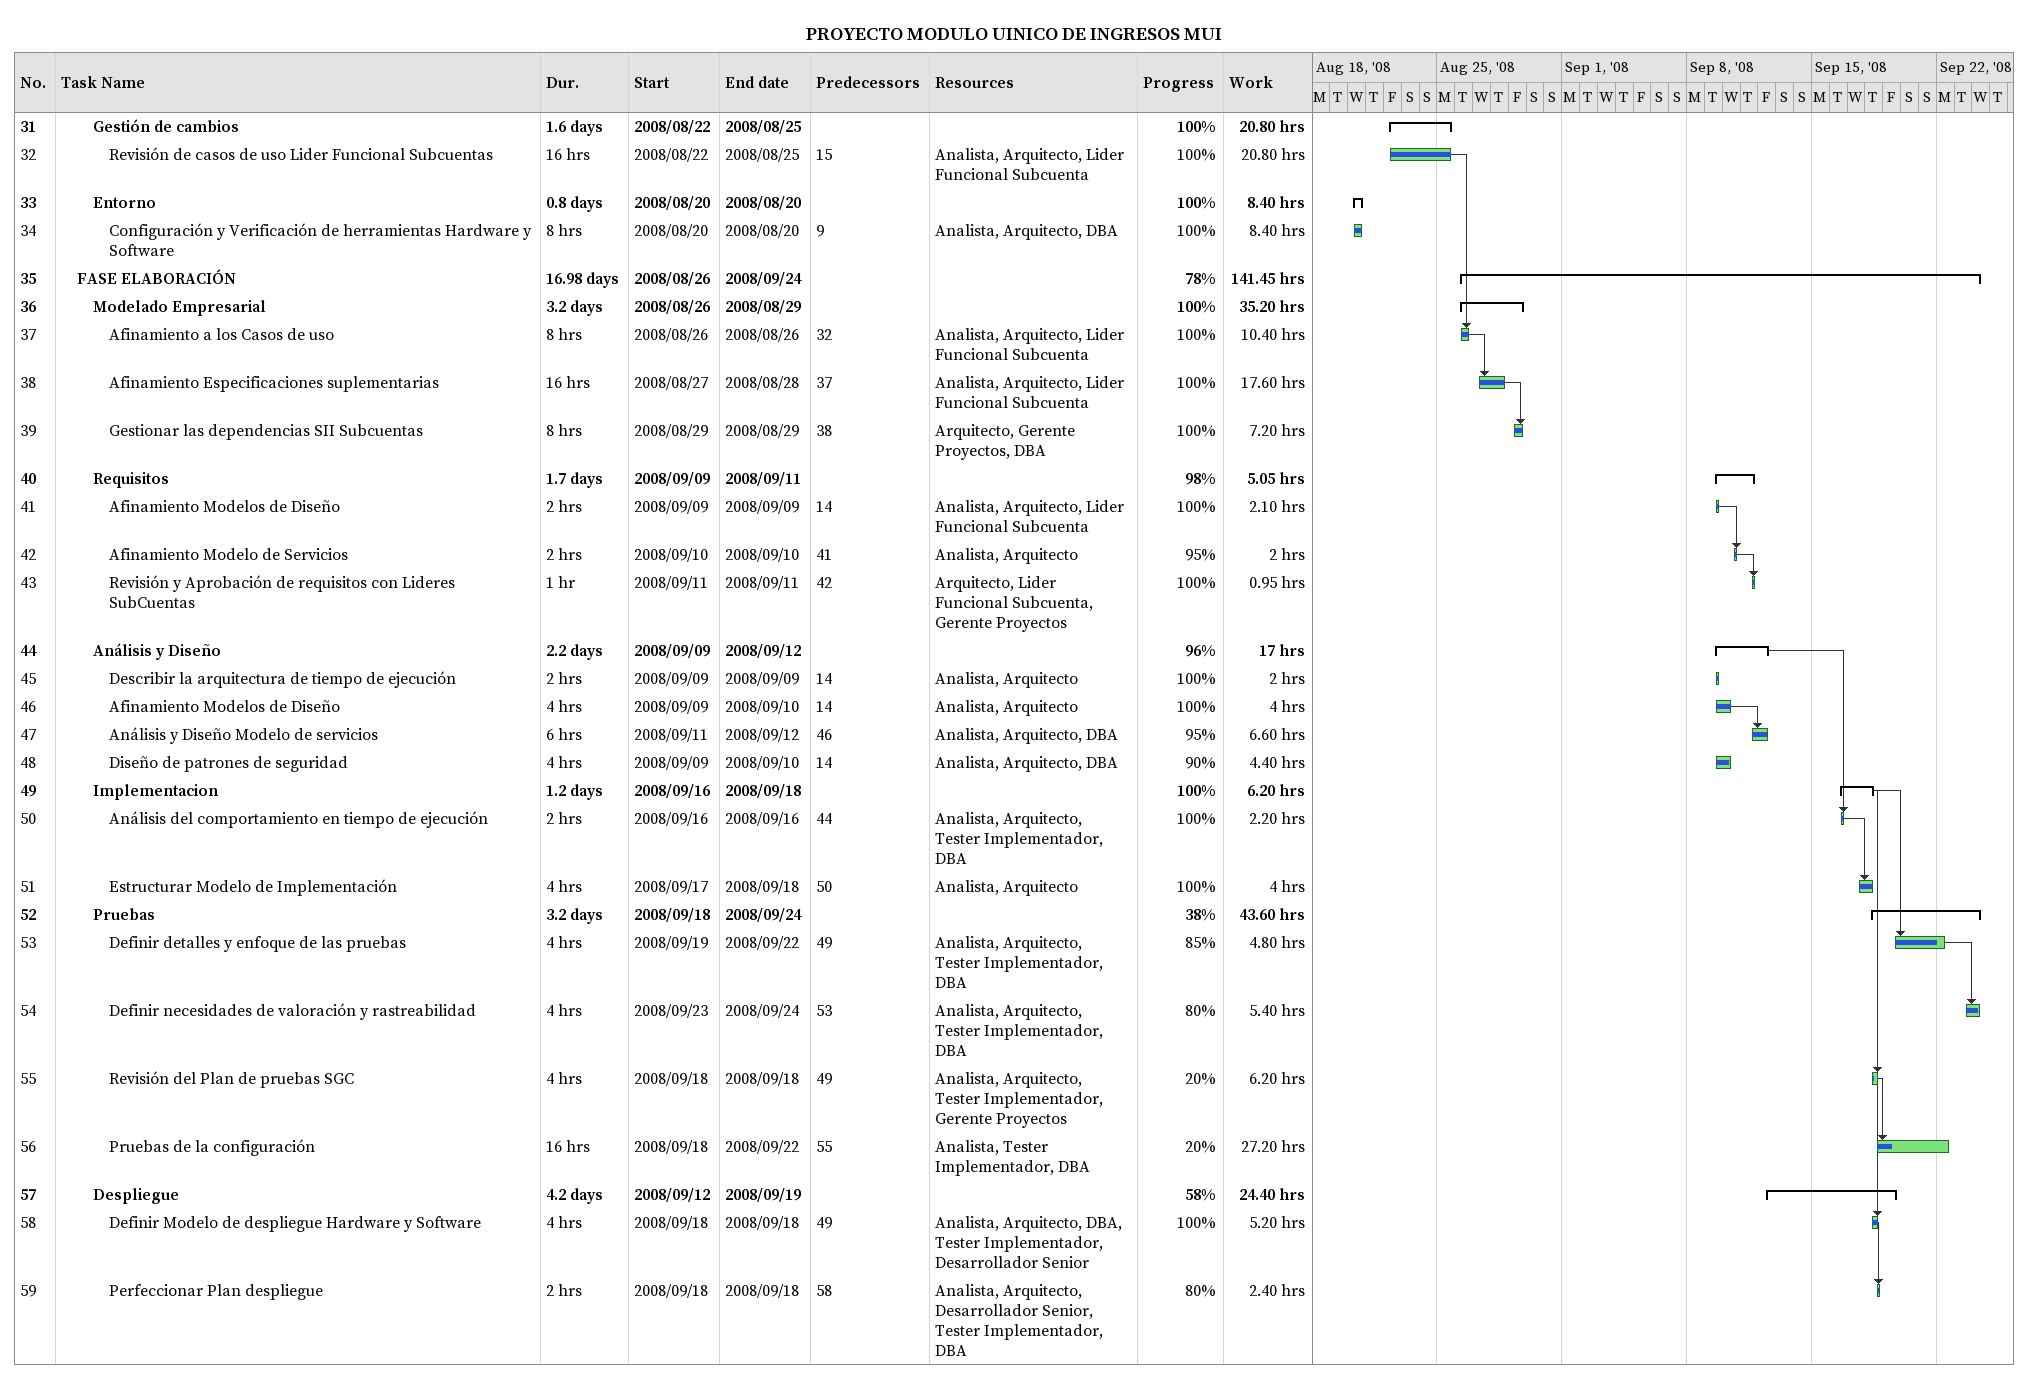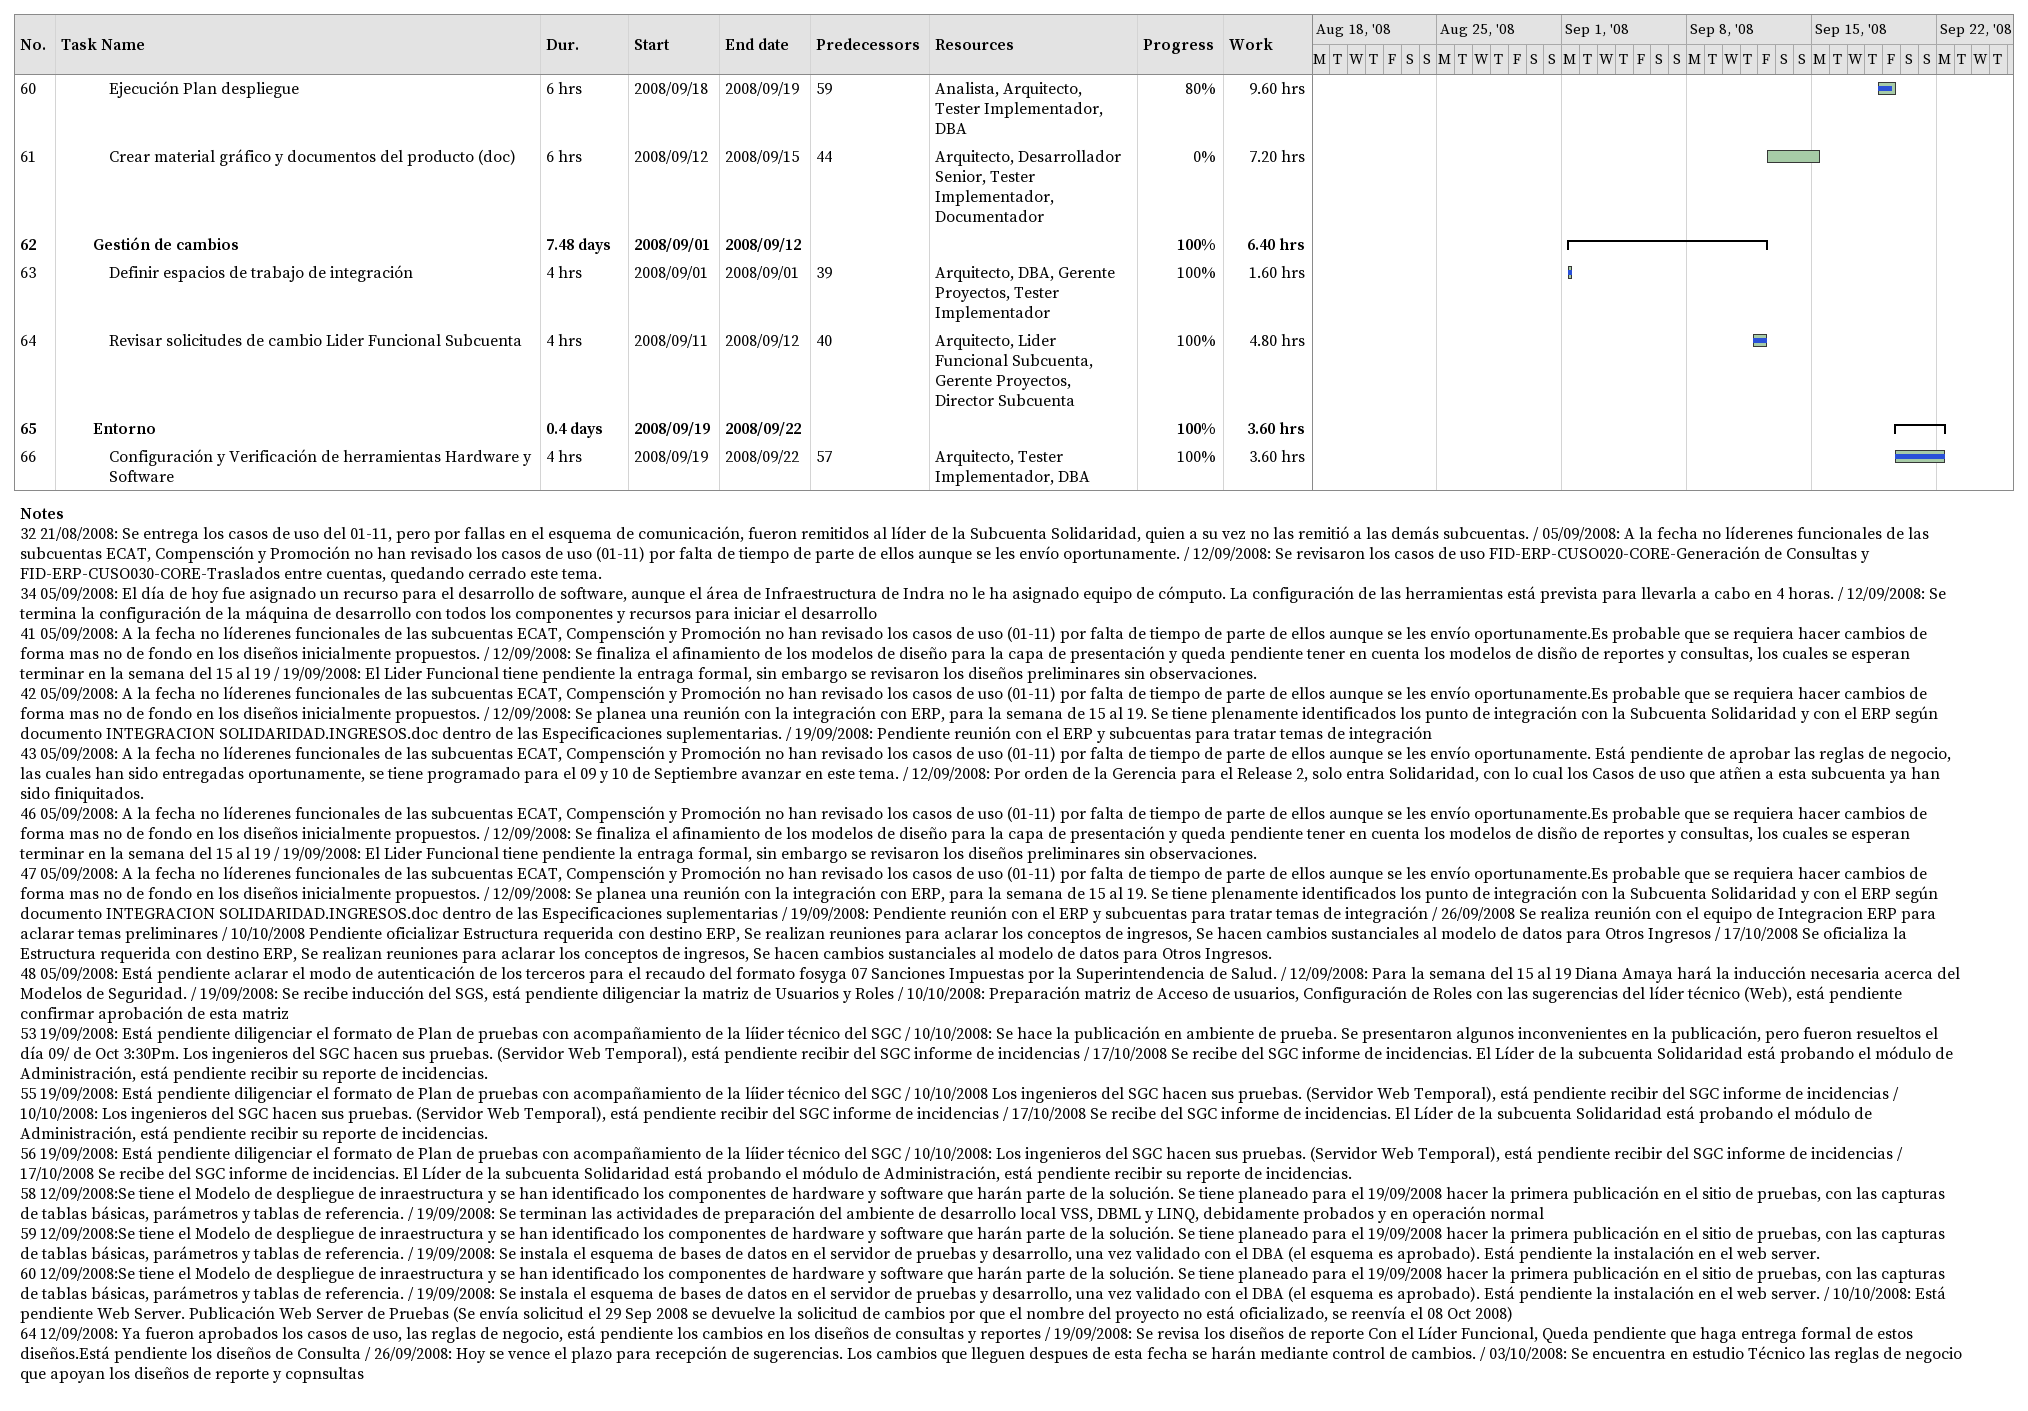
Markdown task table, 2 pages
PROYECTO MODULO UINICO DE INGRESOS MUI

| ID | Level | Task | Duration | Start | Finish | Predecessors | Resources | % complete | Work (h) |
|---|---|---|---|---|---|---|---|---|---|
| 31 | 3 | **Gestión de cambios** | 1.6d | 2008-08-22 | 2008-08-25 |  |  | 100 | 20.80 |
| 32 | 4 | Revisión de casos de uso Lider Funcional Subcuentas | 16h | 2008-08-22 | 2008-08-25 | 15 | Analista, Arquitecto, Lider Funcional Subcuenta | 100 | 20.80 |
| 33 | 3 | **Entorno** | 0.8d | 2008-08-20 | 2008-08-20 |  |  | 100 | 8.40 |
| 34 | 4 | Configuración y Verificación de herramientas Hardware y Software | 8h | 2008-08-20 | 2008-08-20 | 9 | Analista, Arquitecto, DBA | 100 | 8.40 |
| 35 | 2 | **FASE ELABORACIÓN** | 16.98d | 2008-08-26 | 2008-09-24 |  |  | 78 | 141.45 |
| 36 | 3 | **Modelado Empresarial** | 3.2d | 2008-08-26 | 2008-08-29 |  |  | 100 | 35.20 |
| 37 | 4 | Afinamiento a los Casos de uso | 8h | 2008-08-26 | 2008-08-26 | 32 | Analista, Arquitecto, Lider Funcional Subcuenta | 100 | 10.40 |
| 38 | 4 | Afinamiento Especificaciones suplementarias | 16h | 2008-08-27 | 2008-08-28 | 37 | Analista, Arquitecto, Lider Funcional Subcuenta | 100 | 17.60 |
| 39 | 4 | Gestionar las dependencias SII Subcuentas | 8h | 2008-08-29 | 2008-08-29 | 38 | Arquitecto, Gerente Proyectos, DBA | 100 | 7.20 |
| 40 | 3 | **Requisitos** | 1.7d | 2008-09-09 | 2008-09-11 |  |  | 98 | 5.05 |
| 41 | 4 | Afinamiento Modelos de Diseño | 2h | 2008-09-09 | 2008-09-09 | 14 | Analista, Arquitecto, Lider Funcional Subcuenta | 100 | 2.10 |
| 42 | 4 | Afinamiento Modelo de Servicios | 2h | 2008-09-10 | 2008-09-10 | 41 | Analista, Arquitecto | 95 | 2 |
| 43 | 4 | Revisión y Aprobación de requisitos con Lideres SubCuentas | 1h | 2008-09-11 | 2008-09-11 | 42 | Arquitecto, Lider Funcional Subcuenta, Gerente Proyectos | 100 | 0.95 |
| 44 | 3 | **Análisis y Diseño** | 2.2d | 2008-09-09 | 2008-09-12 |  |  | 96 | 17 |
| 45 | 4 | Describir la arquitectura de tiempo de ejecución | 2h | 2008-09-09 | 2008-09-09 | 14 | Analista, Arquitecto | 100 | 2 |
| 46 | 4 | Afinamiento Modelos de Diseño | 4h | 2008-09-09 | 2008-09-10 | 14 | Analista, Arquitecto | 100 | 4 |
| 47 | 4 | Análisis y Diseño Modelo de servicios | 6h | 2008-09-11 | 2008-09-12 | 46 | Analista, Arquitecto, DBA | 95 | 6.60 |
| 48 | 4 | Diseño de patrones de seguridad | 4h | 2008-09-09 | 2008-09-10 | 14 | Analista, Arquitecto, DBA | 90 | 4.40 |
| 49 | 3 | **Implementacion** | 1.2d | 2008-09-16 | 2008-09-18 |  |  | 100 | 6.20 |
| 50 | 4 | Análisis del comportamiento en tiempo de ejecución | 2h | 2008-09-16 | 2008-09-16 | 44 | Analista, Arquitecto, Tester Implementador, DBA | 100 | 2.20 |
| 51 | 4 | Estructurar Modelo de Implementación | 4h | 2008-09-17 | 2008-09-18 | 50 | Analista, Arquitecto | 100 | 4 |
| 52 | 3 | **Pruebas** | 3.2d | 2008-09-18 | 2008-09-24 |  |  | 38 | 43.60 |
| 53 | 4 | Definir detalles y enfoque de las pruebas | 4h | 2008-09-19 | 2008-09-22 | 49 | Analista, Arquitecto, Tester Implementador, DBA | 85 | 4.80 |
| 54 | 4 | Definir necesidades de valoración y rastreabilidad | 4h | 2008-09-23 | 2008-09-24 | 53 | Analista, Arquitecto, Tester Implementador, DBA | 80 | 5.40 |
| 55 | 4 | Revisión del Plan de pruebas SGC | 4h | 2008-09-18 | 2008-09-18 | 49 | Analista, Arquitecto, Tester Implementador, Gerente Proyectos | 20 | 6.20 |
| 56 | 4 | Pruebas de la configuración | 16h | 2008-09-18 | 2008-09-22 | 55 | Analista, Tester Implementador, DBA | 20 | 27.20 |
| 57 | 3 | **Despliegue** | 4.2d | 2008-09-12 | 2008-09-19 |  |  | 58 | 24.40 |
| 58 | 4 | Definir Modelo de despliegue Hardware y Software | 4h | 2008-09-18 | 2008-09-18 | 49 | Analista, Arquitecto, DBA, Tester Implementador, Desarrollador Senior | 100 | 5.20 |
| 59 | 4 | Perfeccionar Plan despliegue | 2h | 2008-09-18 | 2008-09-18 | 58 | Analista, Arquitecto, Desarrollador Senior, Tester Implementador, DBA | 80 | 2.40 |
| 60 | 4 | Ejecución Plan despliegue | 6h | 2008-09-18 | 2008-09-19 | 59 | Analista, Arquitecto, Tester Implementador, DBA | 80 | 9.60 |
| 61 | 4 | Crear material gráfico y documentos del producto (doc) | 6h | 2008-09-12 | 2008-09-15 | 44 | Arquitecto, Desarrollador Senior, Tester Implementador, Documentador | 0 | 7.20 |
| 62 | 3 | **Gestión de cambios** | 7.48d | 2008-09-01 | 2008-09-12 |  |  | 100 | 6.40 |
| 63 | 4 | Definir espacios de trabajo de integración | 4h | 2008-09-01 | 2008-09-01 | 39 | Arquitecto, DBA, Gerente Proyectos, Tester Implementador | 100 | 1.60 |
| 64 | 4 | Revisar solicitudes de cambio Lider Funcional Subcuenta | 4h | 2008-09-11 | 2008-09-12 | 40 | Arquitecto, Lider Funcional Subcuenta, Gerente Proyectos, Director Subcuenta | 100 | 4.80 |
| 65 | 3 | **Entorno** | 0.4d | 2008-09-19 | 2008-09-22 |  |  | 100 | 3.60 |
| 66 | 4 | Configuración y Verificación de herramientas Hardware y Software | 4h | 2008-09-19 | 2008-09-22 | 57 | Arquitecto, Tester Implementador, DBA | 100 | 3.60 |

Notes
- 32: 21/08/2008: Se entrega los casos de uso del 01-11, pero por fallas en el esquema de comunicación, fueron remitidos al líder de la Subcuenta Solidaridad, quien a su vez no las remitió a las demás subcuentas. / 05/09/2008: A la fecha no líderenes funcionales de las subcuentas ECAT, Compensción y Promoción no han revisado los casos de uso (01-11) por falta de tiempo de parte de ellos aunque se les envío oportunamente. / 12/09/2008: Se revisaron los casos de uso FID-ERP-CUSO020-CORE-Generación de Consultas y FID-ERP-CUSO030-CORE-Traslados entre cuentas, quedando cerrado este tema.
- 34: 05/09/2008: El día de hoy fue asignado un recurso para el desarrollo de software, aunque el área de Infraestructura de Indra no le ha asignado equipo de cómputo. La configuración de las herramientas está prevista para llevarla a cabo en 4 horas. / 12/09/2008: Se termina la configuración de la máquina de desarrollo con todos los componentes y recursos para iniciar el desarrollo
- 41: 05/09/2008: A la fecha no líderenes funcionales de las subcuentas ECAT, Compensción y Promoción no han revisado los casos de uso (01-11) por falta de tiempo de parte de ellos aunque se les envío oportunamente.Es probable que se requiera hacer cambios de forma mas no de fondo en los diseños inicialmente propuestos. / 12/09/2008: Se finaliza el afinamiento de los modelos de diseño para la capa de presentación y queda pendiente tener en cuenta los modelos de disño de reportes y consultas, los cuales se esperan terminar en la semana del 15 al 19 / 19/09/2008: El Lider Funcional tiene pendiente la entraga formal, sin embargo se revisaron los diseños preliminares sin observaciones.
- 42: 05/09/2008: A la fecha no líderenes funcionales de las subcuentas ECAT, Compensción y Promoción no han revisado los casos de uso (01-11) por falta de tiempo de parte de ellos aunque se les envío oportunamente.Es probable que se requiera hacer cambios de forma mas no de fondo en los diseños inicialmente propuestos. / 12/09/2008: Se planea una reunión con la integración con ERP, para la semana de 15 al 19. Se tiene plenamente identificados los punto de integración con la Subcuenta Solidaridad y con el ERP según documento INTEGRACION SOLIDARIDAD.INGRESOS.doc dentro de las Especificaciones suplementarias. / 19/09/2008: Pendiente reunión con el ERP y subcuentas para tratar temas de integración
- 43: 05/09/2008: A la fecha no líderenes funcionales de las subcuentas ECAT, Compensción y Promoción no han revisado los casos de uso (01-11) por falta de tiempo de parte de ellos aunque se les envío oportunamente. Está pendiente de aprobar las reglas de negocio, las cuales han sido entregadas oportunamente, se tiene programado para el 09 y 10 de Septiembre avanzar en este tema. / 12/09/2008: Por orden de la Gerencia para el Release 2, solo entra Solidaridad, con lo cual los Casos de uso que atñen a esta subcuenta ya han sido finiquitados.
- 46: 05/09/2008: A la fecha no líderenes funcionales de las subcuentas ECAT, Compensción y Promoción no han revisado los casos de uso (01-11) por falta de tiempo de parte de ellos aunque se les envío oportunamente.Es probable que se requiera hacer cambios de forma mas no de fondo en los diseños inicialmente propuestos. / 12/09/2008: Se finaliza el afinamiento de los modelos de diseño para la capa de presentación y queda pendiente tener en cuenta los modelos de disño de reportes y consultas, los cuales se esperan terminar en la semana del 15 al 19 / 19/09/2008: El Lider Funcional tiene pendiente la entraga formal, sin embargo se revisaron los diseños preliminares sin observaciones.
- 47: 05/09/2008: A la fecha no líderenes funcionales de las subcuentas ECAT, Compensción y Promoción no han revisado los casos de uso (01-11) por falta de tiempo de parte de ellos aunque se les envío oportunamente.Es probable que se requiera hacer cambios de forma mas no de fondo en los diseños inicialmente propuestos. / 12/09/2008: Se planea una reunión con la integración con ERP, para la semana de 15 al 19. Se tiene plenamente identificados los punto de integración con la Subcuenta Solidaridad y con el ERP según documento INTEGRACION SOLIDARIDAD.INGRESOS.doc dentro de las Especificaciones suplementarias / 19/09/2008: Pendiente reunión con el ERP y subcuentas para tratar temas de integración / 26/09/2008 Se realiza reunión con el equipo de Integracion ERP para aclarar temas preliminares / 10/10/2008 Pendiente oficializar Estructura requerida con destino ERP, Se realizan reuniones para aclarar los conceptos de ingresos, Se hacen cambios sustanciales al modelo de datos para Otros Ingresos / 17/10/2008 Se oficializa la Estructura requerida con destino ERP, Se realizan reuniones para aclarar los conceptos de ingresos, Se hacen cambios sustanciales al modelo de datos para Otros Ingresos.
- 48: 05/09/2008: Está pendiente aclarar el modo de autenticación de los terceros para el recaudo del formato fosyga 07 Sanciones Impuestas por la Superintendencia de Salud. / 12/09/2008: Para la semana del 15 al 19 Diana Amaya hará la inducción necesaria acerca del Modelos de Seguridad. / 19/09/2008: Se recibe inducción del SGS, está pendiente diligenciar la matriz de Usuarios y Roles / 10/10/2008: Preparación matriz de Acceso de usuarios, Configuración de Roles con las sugerencias del líder técnico (Web), está pendiente confirmar aprobación de esta matriz
- 53: 19/09/2008: Está pendiente diligenciar el formato de Plan de pruebas con acompañamiento de la líider técnico del SGC / 10/10/2008: Se hace la publicación en ambiente de prueba. Se presentaron algunos inconvenientes en la publicación, pero fueron resueltos el día 09/ de Oct 3:30Pm. Los ingenieros del SGC hacen sus pruebas. (Servidor Web Temporal), está pendiente recibir del SGC informe de incidencias / 17/10/2008 Se recibe del SGC informe de incidencias. El Líder de la subcuenta Solidaridad está probando el módulo de Administración, está pendiente recibir su reporte de incidencias.
- 55: 19/09/2008: Está pendiente diligenciar el formato de Plan de pruebas con acompañamiento de la líider técnico del SGC / 10/10/2008 Los ingenieros del SGC hacen sus pruebas. (Servidor Web Temporal), está pendiente recibir del SGC informe de incidencias / 10/10/2008: Los ingenieros del SGC hacen sus pruebas. (Servidor Web Temporal), está pendiente recibir del SGC informe de incidencias / 17/10/2008 Se recibe del SGC informe de incidencias. El Líder de la subcuenta Solidaridad está probando el módulo de Administración, está pendiente recibir su reporte de incidencias.
- 56: 19/09/2008: Está pendiente diligenciar el formato de Plan de pruebas con acompañamiento de la líider técnico del SGC / 10/10/2008: Los ingenieros del SGC hacen sus pruebas. (Servidor Web Temporal), está pendiente recibir del SGC informe de incidencias / 17/10/2008 Se recibe del SGC informe de incidencias. El Líder de la subcuenta Solidaridad está probando el módulo de Administración, está pendiente recibir su reporte de incidencias.
- 58: 12/09/2008:Se tiene el Modelo de despliegue de inraestructura y se han identificado los componentes de hardware y software que harán parte de la solución. Se tiene planeado para el 19/09/2008 hacer la primera publicación en el sitio de pruebas, con las capturas de tablas básicas, parámetros y tablas de referencia. / 19/09/2008: Se terminan las actividades de preparación del ambiente de desarrollo local VSS, DBML y LINQ, debidamente probados y en operación normal
- 59: 12/09/2008:Se tiene el Modelo de despliegue de inraestructura y se han identificado los componentes de hardware y software que harán parte de la solución. Se tiene planeado para el 19/09/2008 hacer la primera publicación en el sitio de pruebas, con las capturas de tablas básicas, parámetros y tablas de referencia. / 19/09/2008: Se instala el esquema de bases de datos en el servidor de pruebas y desarrollo, una vez validado con el DBA (el esquema es aprobado). Está pendiente la instalación en el web server.
- 60: 12/09/2008:Se tiene el Modelo de despliegue de inraestructura y se han identificado los componentes de hardware y software que harán parte de la solución. Se tiene planeado para el 19/09/2008 hacer la primera publicación en el sitio de pruebas, con las capturas de tablas básicas, parámetros y tablas de referencia. / 19/09/2008: Se instala el esquema de bases de datos en el servidor de pruebas y desarrollo, una vez validado con el DBA (el esquema es aprobado). Está pendiente la instalación en el web server. / 10/10/2008: Está pendiente Web Server. Publicación Web Server de Pruebas (Se envía solicitud el 29 Sep 2008 se devuelve la solicitud de cambios por que el nombre del proyecto no está oficializado, se reenvía el 08 Oct 2008)
- 64: 12/09/2008: Ya fueron aprobados los casos de uso, las reglas de negocio, está pendiente los cambios en los diseños de consultas y reportes / 19/09/2008: Se revisa los diseños de reporte Con el Líder Funcional, Queda pendiente que haga entrega formal de estos diseños.Está pendiente los diseños de Consulta / 26/09/2008: Hoy se vence el plazo para recepción de sugerencias. Los cambios que lleguen despues de esta fecha se harán mediante control de cambios. / 03/10/2008: Se encuentra en estudio Técnico las reglas de negocio que apoyan los diseños de reporte y copnsultas
